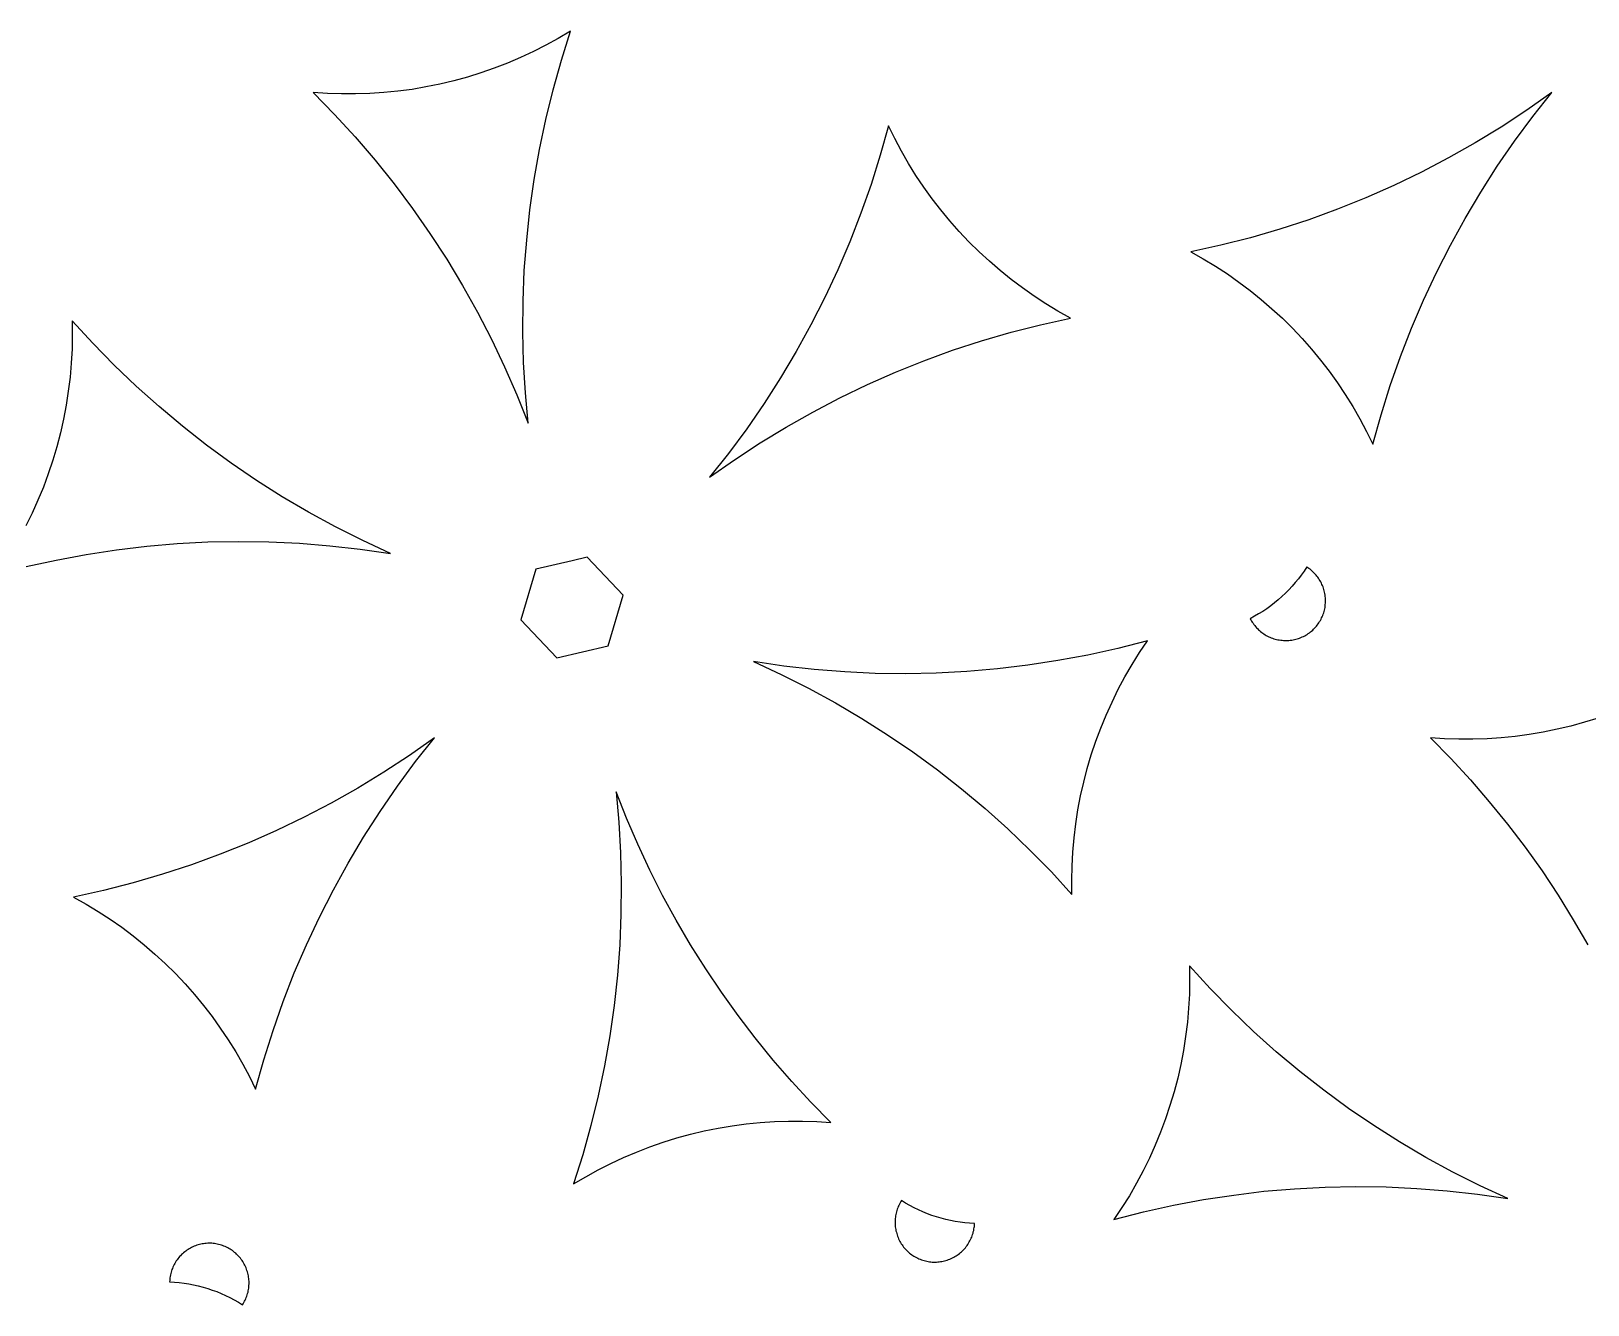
# Model space of a CAD drawing. Header units: millimetres. Extents: x 673 to 1358, y 599 to 1000.
# Drawn here: x 806.5 to 923.8, y 772 to 868 of the extents above; entities that cross this region are included whole.
import ezdxf

# ---------------------------------------------------------------- set-up
doc = ezdxf.new("R2010")
doc.units = ezdxf.units.MM
doc.layers.add('Layer 01', color=12, linetype='Continuous', true_color=0xde0000)

msp = doc.modelspace()

# ---------------------------------------------------------------- linework, layer by layer
at = {"layer": 'Layer 01'}
for p, q in [((847.12, 868), (846.2, 867.46)), ((846.43, 865.81), (847.12, 868)), ((845.27, 866.94), (844.32, 866.46)), ((846.2, 867.46), (845.27, 866.94)), ((843.35, 866.01), (842.37, 865.59)), ((844.32, 866.46), (843.35, 866.01)), ((845.81, 863.59), (846.43, 865.81)), ((839.35, 864.54), (838.32, 864.26)), ((840.36, 864.86), (839.35, 864.54)), ((841.37, 865.21), (840.36, 864.86)), ((842.37, 865.59), (841.37, 865.21)), ((827.73, 863.38), (829.34, 861.73)), ((828.8, 863.31), (827.73, 863.38)), ((829.86, 863.27), (828.8, 863.31)), ((833.06, 863.37), (832, 863.3)), ((834.12, 863.48), (833.06, 863.37)), ((835.18, 863.62), (834.12, 863.48)), ((836.23, 863.8), (835.18, 863.62)), ((837.28, 864.01), (836.23, 863.8)), ((838.32, 864.26), (837.28, 864.01)), ((845.26, 861.35), (845.81, 863.59)), ((921.05, 863.37), (919.17, 862.05)), ((919.63, 861.57), (921.05, 863.37)), ((830.93, 863.27), (829.86, 863.27)), ((832, 863.3), (830.93, 863.27)), ((829.34, 861.73), (830.9, 860.03)), ((844.79, 859.1), (845.26, 861.35)), ((919.17, 862.05), (917.25, 860.78)), ((918.26, 859.71), (919.63, 861.57)), ((830.9, 860.03), (832.4, 858.28)), ((871.08, 860.87), (870.46, 858.65)), ((871.55, 859.91), (871.08, 860.87)), ((872.05, 858.97), (871.55, 859.91)), ((917.25, 860.78), (915.28, 859.58)), ((844.39, 856.83), (844.79, 859.1)), ((870.46, 858.65), (869.77, 856.46)), ((872.59, 858.04), (872.05, 858.97)), ((915.28, 859.58), (913.27, 858.45)), ((916.95, 857.82), (918.26, 859.71)), ((832.4, 858.28), (833.84, 856.49)), ((873.15, 857.14), (872.59, 858.04)), ((913.27, 858.45), (911.23, 857.38)), ((915.71, 855.88), (916.95, 857.82)), ((833.84, 856.49), (835.21, 854.64)), ((844.06, 854.55), (844.39, 856.83)), ((869.77, 856.46), (869, 854.28)), ((873.74, 856.25), (873.15, 857.14)), ((909.16, 856.38), (907.05, 855.45)), ((911.23, 857.38), (909.16, 856.38)), ((874.37, 855.38), (873.74, 856.25)), ((875.02, 854.54), (874.37, 855.38)), ((907.05, 855.45), (904.91, 854.59)), ((914.53, 853.9), (915.71, 855.88)), ((835.21, 854.64), (836.53, 852.75)), ((843.82, 852.26), (844.06, 854.55)), ((869, 854.28), (868.17, 852.14)), ((875.7, 853.72), (875.02, 854.54)), ((904.91, 854.59), (902.75, 853.8)), ((836.53, 852.75), (837.79, 850.82)), ((876.41, 852.92), (875.7, 853.72)), ((877.14, 852.14), (876.41, 852.92)), ((900.56, 853.08), (898.35, 852.44)), ((902.75, 853.8), (900.56, 853.08)), ((913.42, 851.88), (914.53, 853.9)), ((843.64, 849.96), (843.82, 852.26)), ((868.17, 852.14), (867.26, 850.02)), ((877.9, 851.39), (877.14, 852.14)), ((896.12, 851.87), (893.87, 851.37)), ((898.35, 852.44), (896.12, 851.87)), ((912.37, 849.83), (913.42, 851.88)), ((837.79, 850.82), (838.98, 848.85)), ((878.68, 850.67), (877.9, 851.39)), ((879.49, 849.97), (878.68, 850.67)), ((893.87, 851.37), (894.8, 850.85)), ((894.8, 850.85), (895.71, 850.3)), ((843.55, 847.66), (843.64, 849.96)), ((867.26, 850.02), (866.28, 847.93)), ((880.32, 849.3), (879.49, 849.97)), ((881.17, 848.66), (880.32, 849.3)), ((895.71, 850.3), (896.61, 849.71)), ((896.61, 849.71), (897.48, 849.1)), ((911.4, 847.74), (912.37, 849.83)), ((838.98, 848.85), (840.1, 846.84)), ((882.05, 848.05), (881.17, 848.66)), ((897.48, 849.1), (898.33, 848.46)), ((898.33, 848.46), (899.17, 847.79)), ((843.53, 845.36), (843.55, 847.66)), ((866.28, 847.93), (865.24, 845.88)), ((882.94, 847.47), (882.05, 848.05)), ((883.85, 846.91), (882.94, 847.47)), ((884.79, 846.39), (883.85, 846.91)), ((899.17, 847.79), (899.97, 847.09)), ((899.97, 847.09), (900.76, 846.37)), ((910.49, 845.62), (911.4, 847.74)), ((811.12, 844.49), (809.57, 846.19)), ((809.57, 846.19), (809.58, 845.12)), ((840.1, 846.84), (841.16, 844.79)), ((865.24, 845.88), (864.13, 843.86)), ((880.31, 845.32), (882.54, 845.89)), ((882.54, 845.89), (884.79, 846.39)), ((900.76, 846.37), (901.52, 845.62)), ((809.58, 845.12), (809.56, 844.06)), ((841.16, 844.79), (842.15, 842.71)), ((843.58, 843.05), (843.53, 845.36)), ((875.91, 843.96), (878.09, 844.68)), ((878.09, 844.68), (880.31, 845.32)), ((901.52, 845.62), (902.25, 844.84)), ((902.25, 844.84), (902.96, 844.04)), ((909.65, 843.48), (910.49, 845.62)), ((809.56, 844.06), (809.5, 842.99)), ((812.74, 842.85), (811.12, 844.49)), ((864.13, 843.86), (862.95, 841.88)), ((873.74, 843.17), (875.91, 843.96)), ((902.96, 844.04), (903.64, 843.22)), ((908.88, 841.31), (909.65, 843.48)), ((809.5, 842.99), (809.41, 841.93)), ((814.4, 841.25), (812.74, 842.85)), ((842.15, 842.71), (843.07, 840.6)), ((843.72, 840.75), (843.58, 843.05)), ((869.5, 841.38), (871.6, 842.31)), ((871.6, 842.31), (873.74, 843.17)), ((903.64, 843.22), (904.29, 842.38)), ((904.29, 842.38), (904.91, 841.51)), ((809.41, 841.93), (809.28, 840.87)), ((816.12, 839.72), (814.4, 841.25)), ((862.95, 841.88), (861.7, 839.94)), ((867.42, 840.38), (869.5, 841.38)), ((904.91, 841.51), (905.5, 840.62)), ((908.19, 839.11), (908.88, 841.31)), ((809.28, 840.87), (809.12, 839.82)), ((843.07, 840.6), (843.92, 838.46)), ((843.92, 838.46), (843.72, 840.75)), ((861.7, 839.94), (860.4, 838.05)), ((865.38, 839.31), (867.42, 840.38)), ((905.5, 840.62), (906.07, 839.72)), ((808.92, 838.77), (808.68, 837.73)), ((809.12, 839.82), (808.92, 838.77)), ((817.88, 838.24), (816.12, 839.72)), ((863.38, 838.18), (865.38, 839.31)), ((906.07, 839.72), (906.6, 838.79)), ((906.6, 838.79), (907.1, 837.85)), ((907.57, 836.89), (908.19, 839.11)), ((808.68, 837.73), (808.41, 836.69)), ((819.69, 836.82), (817.88, 838.24)), ((860.4, 838.05), (859.03, 836.19)), ((861.41, 836.98), (863.38, 838.18)), ((907.1, 837.85), (907.57, 836.89)), ((808.41, 836.69), (808.11, 835.67)), ((821.55, 835.46), (819.69, 836.82)), ((859.48, 835.71), (861.41, 836.98)), ((808.11, 835.67), (807.77, 834.66)), ((823.46, 834.16), (821.55, 835.46)), ((859.03, 836.19), (857.6, 834.39)), ((857.6, 834.39), (859.48, 835.71)), ((807.77, 834.66), (807.4, 833.66)), ((825.4, 832.93), (823.46, 834.16)), ((807.4, 833.66), (806.99, 832.67)), ((827.39, 831.76), (825.4, 832.93)), ((806.55, 831.7), (806.08, 830.74)), ((806.99, 832.67), (806.55, 831.7)), ((829.41, 830.65), (827.39, 831.76)), ((831.47, 829.62), (829.41, 830.65)), ((815.19, 829.2), (817.49, 829.4)), ((817.49, 829.4), (819.79, 829.52)), ((819.79, 829.52), (822.09, 829.56)), ((822.09, 829.56), (824.39, 829.53)), ((824.39, 829.53), (826.69, 829.43)), ((826.69, 829.43), (828.99, 829.24)), ((833.56, 828.65), (831.47, 829.62)), ((806.11, 827.66), (808.36, 828.16)), ((808.36, 828.16), (810.63, 828.58)), ((810.63, 828.58), (812.9, 828.93)), ((812.9, 828.93), (815.19, 829.2)), ((828.99, 829.24), (831.28, 828.98)), ((831.28, 828.98), (833.56, 828.65)), ((848.37, 828.38), (847.24, 828.11)), ((851.09, 825.5), (848.37, 828.38)), ((844.51, 827.46), (843.38, 823.66)), ((847.24, 828.11), (844.51, 827.46)), ((902.18, 827.03), (901.96, 826.74)), ((902.39, 827.33), (902.18, 827.03)), ((902.59, 827.64), (902.39, 827.33)), ((902.67, 827.58), (902.59, 827.64)), ((902.76, 827.52), (902.67, 827.58)), ((902.84, 827.46), (902.76, 827.52)), ((902.93, 827.39), (902.84, 827.46)), ((903, 827.32), (902.93, 827.39)), ((903.08, 827.25), (903, 827.32)), ((903.16, 827.18), (903.08, 827.25)), ((903.23, 827.1), (903.16, 827.18)), ((903.3, 827.03), (903.23, 827.1)), ((903.36, 826.95), (903.3, 827.03)), ((903.43, 826.86), (903.36, 826.95)), ((901.24, 825.91), (900.99, 825.65)), ((901.49, 826.18), (901.24, 825.91)), ((901.73, 826.46), (901.49, 826.18)), ((901.96, 826.74), (901.73, 826.46)), ((903.49, 826.78), (903.43, 826.86)), ((903.54, 826.69), (903.49, 826.78)), ((903.6, 826.6), (903.54, 826.69)), ((903.65, 826.51), (903.6, 826.6)), ((903.7, 826.42), (903.65, 826.51)), ((903.74, 826.32), (903.7, 826.42)), ((903.78, 826.23), (903.74, 826.32)), ((903.82, 826.13), (903.78, 826.23)), ((903.85, 826.03), (903.82, 826.13)), ((903.89, 825.93), (903.85, 826.03)), ((903.91, 825.83), (903.89, 825.93)), ((903.94, 825.73), (903.91, 825.83)), ((849.96, 821.7), (851.09, 825.5)), ((899.88, 824.71), (899.59, 824.49)), ((900.17, 824.93), (899.88, 824.71)), ((900.45, 825.16), (900.17, 824.93)), ((900.72, 825.4), (900.45, 825.16)), ((900.99, 825.65), (900.72, 825.4)), ((903.96, 825.63), (903.94, 825.73)), ((903.97, 825.52), (903.96, 825.63)), ((903.99, 825.42), (903.97, 825.52)), ((903.97, 824.59), (903.98, 824.69)), ((903.98, 824.69), (903.99, 824.8)), ((904, 825.32), (903.99, 825.42)), ((903.99, 824.8), (904, 824.9)), ((904, 825.21), (904, 825.32)), ((904.01, 825.11), (904, 825.21)), ((904, 824.9), (904.01, 825)), ((904.01, 825), (904.01, 825.11)), ((843.38, 823.66), (846.1, 820.78)), ((898.66, 823.92), (898.34, 823.74)), ((898.34, 823.74), (898.39, 823.65)), ((898.39, 823.65), (898.44, 823.56)), ((898.44, 823.56), (898.49, 823.47)), ((898.49, 823.47), (898.55, 823.39)), ((898.97, 824.1), (898.66, 823.92)), ((899.28, 824.29), (898.97, 824.1)), ((899.59, 824.49), (899.28, 824.29)), ((903.45, 823.35), (903.51, 823.43)), ((903.51, 823.43), (903.56, 823.52)), ((903.56, 823.52), (903.62, 823.61)), ((903.62, 823.61), (903.67, 823.7)), ((903.67, 823.7), (903.71, 823.8)), ((903.71, 823.8), (903.76, 823.89)), ((903.76, 823.89), (903.8, 823.99)), ((903.8, 823.99), (903.83, 824.09)), ((903.83, 824.09), (903.87, 824.18)), ((903.87, 824.18), (903.9, 824.28)), ((903.9, 824.28), (903.92, 824.39)), ((903.92, 824.39), (903.95, 824.49)), ((903.95, 824.49), (903.97, 824.59)), ((898.55, 823.39), (898.61, 823.3)), ((898.61, 823.3), (898.68, 823.22)), ((898.68, 823.22), (898.74, 823.14)), ((898.74, 823.14), (898.81, 823.06)), ((898.81, 823.06), (898.88, 822.99)), ((898.88, 822.99), (898.96, 822.91)), ((898.96, 822.91), (899.03, 822.84)), ((899.03, 822.84), (899.11, 822.77)), ((899.11, 822.77), (899.2, 822.71)), ((899.2, 822.71), (899.28, 822.65)), ((899.28, 822.65), (899.37, 822.59)), ((899.37, 822.59), (899.45, 822.53)), ((899.45, 822.53), (899.54, 822.48)), ((899.54, 822.48), (899.64, 822.43)), ((899.64, 822.43), (899.73, 822.38)), ((899.73, 822.38), (899.82, 822.34)), ((899.82, 822.34), (899.92, 822.3)), ((899.92, 822.3), (900.02, 822.26)), ((900.02, 822.26), (900.12, 822.23)), ((901.96, 822.25), (902.06, 822.28)), ((902.06, 822.28), (902.16, 822.32)), ((902.16, 822.32), (902.26, 822.36)), ((902.26, 822.36), (902.35, 822.41)), ((902.35, 822.41), (902.44, 822.46)), ((902.44, 822.46), (902.53, 822.51)), ((902.53, 822.51), (902.62, 822.56)), ((902.62, 822.56), (902.71, 822.62)), ((902.71, 822.62), (902.79, 822.68)), ((902.79, 822.68), (902.88, 822.75)), ((902.88, 822.75), (902.96, 822.81)), ((902.96, 822.81), (903.04, 822.88)), ((903.04, 822.88), (903.11, 822.95)), ((903.11, 822.95), (903.18, 823.03)), ((903.18, 823.03), (903.25, 823.1)), ((903.25, 823.1), (903.32, 823.18)), ((903.32, 823.18), (903.39, 823.26)), ((903.39, 823.26), (903.45, 823.35)), ((846.1, 820.78), (849.96, 821.7)), ((888.36, 821.5), (886.11, 821)), ((890.59, 822.07), (888.36, 821.5)), ((889.43, 820.28), (889.99, 821.18)), ((889.99, 821.18), (890.59, 822.07)), ((900.12, 822.23), (900.22, 822.2)), ((900.22, 822.2), (900.32, 822.18)), ((900.32, 822.18), (900.42, 822.15)), ((900.42, 822.15), (900.52, 822.14)), ((900.52, 822.14), (900.63, 822.12)), ((900.63, 822.12), (900.73, 822.11)), ((900.73, 822.11), (900.83, 822.1)), ((900.83, 822.1), (900.94, 822.1)), ((900.94, 822.1), (901.04, 822.1)), ((901.04, 822.1), (901.15, 822.1)), ((901.15, 822.1), (901.25, 822.1)), ((901.25, 822.1), (901.35, 822.11)), ((901.35, 822.11), (901.46, 822.13)), ((901.46, 822.13), (901.56, 822.15)), ((901.56, 822.15), (901.66, 822.17)), ((901.66, 822.17), (901.76, 822.19)), ((901.76, 822.19), (901.86, 822.22)), ((901.86, 822.22), (901.96, 822.25)), ((863.19, 820.17), (860.91, 820.51)), ((860.91, 820.51), (863, 819.54)), ((865.48, 819.91), (863.19, 820.17)), ((867.78, 819.73), (865.48, 819.91)), ((879.28, 819.96), (876.99, 819.76)), ((881.57, 820.23), (879.28, 819.96)), ((883.84, 820.58), (881.57, 820.23)), ((886.11, 821), (883.84, 820.58)), ((888.89, 819.36), (889.43, 820.28)), ((863, 819.54), (865.06, 818.5)), ((870.08, 819.62), (867.78, 819.73)), ((872.38, 819.59), (870.08, 819.62)), ((874.68, 819.64), (872.38, 819.59)), ((876.99, 819.76), (874.68, 819.64)), ((888.39, 818.42), (888.89, 819.36)), ((865.06, 818.5), (867.08, 817.4)), ((887.92, 817.46), (888.39, 818.42)), ((867.08, 817.4), (869.07, 816.23)), ((887.07, 815.5), (887.48, 816.48)), ((887.48, 816.48), (887.92, 817.46)), ((869.07, 816.23), (871.01, 815)), ((886.7, 814.5), (887.07, 815.5)), ((921.46, 815.41), (920.42, 815.19)), ((922.5, 815.65), (921.46, 815.41)), ((923.53, 815.94), (922.5, 815.65)), ((924.55, 816.25), (923.53, 815.94)), ((836.87, 814.77), (834.99, 813.44)), ((835.44, 812.97), (836.87, 814.77)), ((871.01, 815), (872.92, 813.7)), ((886.36, 813.49), (886.7, 814.5)), ((912.98, 814.7), (911.91, 814.77)), ((911.91, 814.77), (913.44, 813.21)), ((914.05, 814.66), (912.98, 814.7)), ((915.11, 814.66), (914.05, 814.66)), ((916.18, 814.7), (915.11, 814.66)), ((917.24, 814.77), (916.18, 814.7)), ((918.31, 814.87), (917.24, 814.77)), ((919.36, 815.02), (918.31, 814.87)), ((920.42, 815.19), (919.36, 815.02)), ((834.99, 813.44), (833.06, 812.18)), ((834.08, 811.12), (835.44, 812.97)), ((872.92, 813.7), (874.78, 812.34)), ((886.06, 812.46), (886.36, 813.49)), ((913.44, 813.21), (914.92, 811.61)), ((833.06, 812.18), (831.09, 810.98)), ((874.78, 812.34), (876.59, 810.92)), ((885.79, 811.43), (886.06, 812.46)), ((831.09, 810.98), (829.09, 809.84)), ((832.77, 809.22), (834.08, 811.12)), ((851.34, 808.71), (850.55, 810.7)), ((850.55, 810.7), (850.76, 808.4)), ((876.59, 810.92), (878.36, 809.44)), ((885.55, 810.39), (885.79, 811.43)), ((914.92, 811.61), (916.35, 809.95)), ((829.09, 809.84), (827.05, 808.78)), ((878.36, 809.44), (880.07, 807.9)), ((885.35, 809.34), (885.55, 810.39)), ((916.35, 809.95), (917.73, 808.26)), ((827.05, 808.78), (824.97, 807.78)), ((831.53, 807.29), (832.77, 809.22)), ((850.76, 808.4), (850.89, 806.09)), ((852.18, 806.74), (851.34, 808.71)), ((885.06, 807.23), (885.19, 808.29)), ((885.19, 808.29), (885.35, 809.34)), ((917.73, 808.26), (919.05, 806.52)), ((824.97, 807.78), (822.87, 806.85)), ((830.36, 805.31), (831.53, 807.29)), ((880.07, 807.9), (881.74, 806.31)), ((884.97, 806.16), (885.06, 807.23)), ((820.73, 805.99), (818.57, 805.2)), ((822.87, 806.85), (820.73, 805.99)), ((850.89, 806.09), (850.94, 803.78)), ((853.09, 804.8), (852.18, 806.74)), ((881.74, 806.31), (883.35, 804.66)), ((884.91, 805.1), (884.97, 806.16)), ((919.05, 806.52), (920.32, 804.74)), ((818.57, 805.2), (816.38, 804.48)), ((829.25, 803.3), (830.36, 805.31)), ((854.06, 802.89), (853.09, 804.8)), ((883.35, 804.66), (884.9, 802.97)), ((884.89, 804.03), (884.91, 805.1)), ((920.32, 804.74), (921.53, 802.92)), ((814.17, 803.83), (811.93, 803.26)), ((816.38, 804.48), (814.17, 803.83)), ((850.94, 803.78), (850.92, 801.48)), ((884.9, 802.97), (884.89, 804.03)), ((811.93, 803.26), (809.68, 802.77)), ((809.68, 802.77), (810.62, 802.24)), ((828.2, 801.25), (829.25, 803.3)), ((855.09, 801.02), (854.06, 802.89)), ((921.53, 802.92), (922.68, 801.06)), ((810.62, 802.24), (811.54, 801.69)), ((811.54, 801.69), (812.43, 801.1)), ((827.23, 799.17), (828.2, 801.25)), ((850.92, 801.48), (850.83, 799.17)), ((812.43, 801.1), (813.31, 800.49)), ((813.31, 800.49), (814.17, 799.84)), ((856.17, 799.17), (855.09, 801.02)), ((922.68, 801.06), (923.78, 799.17)), ((814.17, 799.84), (815, 799.17)), ((815, 799.17), (815.81, 798.47)), ((826.31, 797.05), (827.23, 799.17)), ((850.83, 799.17), (850.65, 796.88)), ((857.31, 797.36), (856.17, 799.17)), ((815.81, 798.47), (816.59, 797.75)), ((816.59, 797.75), (817.35, 797)), ((817.35, 797), (818.08, 796.23)), ((825.47, 794.89), (826.31, 797.05)), ((850.65, 796.88), (850.4, 794.59)), ((858.5, 795.59), (857.31, 797.36)), ((895.31, 795.89), (893.75, 797.59)), ((893.75, 797.59), (893.77, 796.52)), ((893.77, 796.52), (893.75, 795.45)), ((818.08, 796.23), (818.78, 795.43)), ((818.78, 795.43), (819.46, 794.61)), ((859.74, 793.85), (858.5, 795.59)), ((893.75, 795.45), (893.69, 794.39)), ((896.92, 794.24), (895.31, 795.89)), ((819.46, 794.61), (820.11, 793.76)), ((824.71, 792.72), (825.47, 794.89)), ((850.4, 794.59), (850.08, 792.31)), ((893.69, 794.39), (893.6, 793.33)), ((898.58, 792.65), (896.92, 794.24)), ((820.11, 793.76), (820.73, 792.9)), ((861.04, 792.15), (859.74, 793.85)), ((893.6, 793.33), (893.47, 792.27)), ((820.73, 792.9), (821.32, 792.01)), ((821.32, 792.01), (821.89, 791.11)), ((824.01, 790.51), (824.71, 792.72)), ((850.08, 792.31), (849.68, 790.05)), ((862.39, 790.49), (861.04, 792.15)), ((893.47, 792.27), (893.3, 791.21)), ((900.3, 791.11), (898.58, 792.65)), ((821.89, 791.11), (822.42, 790.18)), ((893.3, 791.21), (893.1, 790.16)), ((902.07, 789.63), (900.3, 791.11)), ((822.42, 790.18), (822.92, 789.24)), ((823.39, 788.29), (824.01, 790.51)), ((849.68, 790.05), (849.21, 787.79)), ((863.79, 788.88), (862.39, 790.49)), ((893.1, 790.16), (892.87, 789.12)), ((903.88, 788.21), (902.07, 789.63)), ((822.92, 789.24), (823.39, 788.29)), ((865.24, 787.31), (863.79, 788.88)), ((892.87, 789.12), (892.6, 788.09)), ((849.21, 787.79), (848.66, 785.56)), ((866.74, 785.78), (865.24, 787.31)), ((892.29, 787.07), (891.95, 786.05)), ((892.6, 788.09), (892.29, 787.07)), ((905.74, 786.85), (903.88, 788.21)), ((862.48, 785.86), (863.54, 785.89)), ((863.54, 785.89), (864.61, 785.89)), ((891.95, 786.05), (891.58, 785.05)), ((907.64, 785.56), (905.74, 786.85)), ((848.66, 785.56), (848.04, 783.35)), ((855.13, 784.62), (856.15, 784.9)), ((856.15, 784.9), (857.19, 785.15)), ((857.19, 785.15), (858.24, 785.36)), ((858.24, 785.36), (859.29, 785.54)), ((859.29, 785.54), (860.35, 785.68)), ((860.35, 785.68), (861.41, 785.79)), ((861.41, 785.79), (862.48, 785.86)), ((864.61, 785.89), (865.68, 785.85)), ((865.68, 785.85), (866.74, 785.78)), ((891.58, 785.05), (891.17, 784.07)), ((909.59, 784.32), (907.64, 785.56)), ((851.12, 783.15), (852.1, 783.56)), ((852.1, 783.56), (853.1, 783.95)), ((853.1, 783.95), (854.11, 784.3)), ((854.11, 784.3), (855.13, 784.62)), ((891.17, 784.07), (890.74, 783.1)), ((911.57, 783.15), (909.59, 784.32)), ((848.04, 783.35), (847.35, 781.15)), ((849.2, 782.21), (850.15, 782.7)), ((850.15, 782.7), (851.12, 783.15)), ((890.74, 783.1), (890.26, 782.14)), ((913.59, 782.05), (911.57, 783.15)), ((847.35, 781.15), (848.27, 781.7)), ((848.27, 781.7), (849.2, 782.21)), ((890.26, 782.14), (889.76, 781.2)), ((915.65, 781.01), (913.59, 782.05)), ((889.23, 780.27), (888.66, 779.37)), ((889.76, 781.2), (889.23, 780.27)), ((894.81, 779.97), (897.09, 780.32)), ((897.09, 780.32), (899.37, 780.6)), ((899.37, 780.6), (901.67, 780.79)), ((901.67, 780.79), (903.97, 780.91)), ((903.97, 780.91), (906.27, 780.96)), ((906.27, 780.96), (908.58, 780.93)), ((908.58, 780.93), (910.88, 780.82)), ((910.88, 780.82), (913.17, 780.64)), ((913.17, 780.64), (915.46, 780.38)), ((915.46, 780.38), (917.74, 780.05)), ((917.74, 780.05), (915.65, 781.01)), ((871.65, 778.95), (871.63, 778.85)), ((871.68, 779.05), (871.65, 778.95)), ((871.71, 779.15), (871.68, 779.05)), ((871.74, 779.25), (871.71, 779.15)), ((871.78, 779.35), (871.74, 779.25)), ((871.82, 779.45), (871.78, 779.35)), ((871.86, 779.54), (871.82, 779.45)), ((871.91, 779.64), (871.86, 779.54)), ((871.96, 779.73), (871.91, 779.64)), ((872.01, 779.82), (871.96, 779.73)), ((872.06, 779.91), (872.01, 779.82)), ((872.37, 779.71), (872.06, 779.91)), ((872.69, 779.53), (872.37, 779.71)), ((873.01, 779.36), (872.69, 779.53)), ((873.34, 779.2), (873.01, 779.36)), ((873.67, 779.05), (873.34, 779.2)), ((874.01, 778.91), (873.67, 779.05)), ((874.35, 778.78), (874.01, 778.91)), ((888.66, 779.37), (888.07, 778.48)), ((888.07, 778.48), (890.3, 779.05)), ((890.3, 779.05), (892.55, 779.55)), ((892.55, 779.55), (894.81, 779.97)), ((871.58, 778.44), (871.57, 778.33)), ((871.57, 778.33), (871.57, 778.23)), ((871.57, 778.23), (871.58, 778.12)), ((871.59, 778.54), (871.58, 778.44)), ((871.58, 778.12), (871.58, 778.02)), ((871.58, 778.02), (871.59, 777.92)), ((871.6, 778.64), (871.59, 778.54)), ((871.59, 777.92), (871.61, 777.81)), ((871.61, 778.75), (871.6, 778.64)), ((871.63, 778.85), (871.61, 778.75)), ((871.61, 777.81), (871.62, 777.71)), ((871.62, 777.71), (871.64, 777.61)), ((874.7, 778.67), (874.35, 778.78)), ((875.04, 778.57), (874.7, 778.67)), ((875.4, 778.47), (875.04, 778.57)), ((875.75, 778.39), (875.4, 778.47)), ((876.11, 778.32), (875.75, 778.39)), ((876.47, 778.27), (876.11, 778.32)), ((876.83, 778.22), (876.47, 778.27)), ((877.19, 778.19), (876.83, 778.22)), ((877.56, 778.17), (877.19, 778.19)), ((877.5, 777.65), (877.52, 777.76)), ((877.52, 777.76), (877.53, 777.86)), ((877.53, 777.86), (877.55, 777.96)), ((877.55, 778.07), (877.56, 778.17)), ((877.55, 777.96), (877.55, 778.07)), ((818.96, 776.53), (818.86, 776.49)), ((819.06, 776.56), (818.96, 776.53)), ((819.16, 776.59), (819.06, 776.56)), ((819.26, 776.61), (819.16, 776.59)), ((819.36, 776.63), (819.26, 776.61)), ((819.47, 776.65), (819.36, 776.63)), ((819.57, 776.66), (819.47, 776.65)), ((819.67, 776.67), (819.57, 776.66)), ((819.78, 776.68), (819.67, 776.67)), ((819.88, 776.68), (819.78, 776.68)), ((819.99, 776.68), (819.88, 776.68)), ((820.09, 776.68), (819.99, 776.68)), ((820.19, 776.67), (820.09, 776.68)), ((820.3, 776.66), (820.19, 776.67)), ((820.4, 776.64), (820.3, 776.66)), ((820.5, 776.62), (820.4, 776.64)), ((820.6, 776.6), (820.5, 776.62)), ((820.71, 776.57), (820.6, 776.6)), ((820.81, 776.54), (820.71, 776.57)), ((820.9, 776.51), (820.81, 776.54)), ((821, 776.47), (820.9, 776.51)), ((871.64, 777.61), (871.67, 777.51)), ((871.67, 777.51), (871.7, 777.41)), ((871.7, 777.41), (871.73, 777.31)), ((871.73, 777.31), (871.76, 777.21)), ((871.76, 777.21), (871.8, 777.11)), ((871.8, 777.11), (871.84, 777.02)), ((871.84, 777.02), (871.89, 776.92)), ((871.89, 776.92), (871.94, 776.83)), ((871.94, 776.83), (871.99, 776.74)), ((871.99, 776.74), (872.04, 776.65)), ((872.04, 776.65), (872.1, 776.56)), ((872.1, 776.56), (872.16, 776.48)), ((876.94, 776.43), (877, 776.52)), ((877, 776.52), (877.06, 776.6)), ((877.06, 776.6), (877.11, 776.69)), ((877.11, 776.69), (877.17, 776.78)), ((877.17, 776.78), (877.22, 776.87)), ((877.22, 776.87), (877.26, 776.96)), ((877.26, 776.96), (877.31, 777.06)), ((877.31, 777.06), (877.35, 777.15)), ((877.35, 777.15), (877.39, 777.25)), ((877.39, 777.25), (877.42, 777.35)), ((877.42, 777.35), (877.45, 777.45)), ((877.45, 777.45), (877.47, 777.55)), ((877.47, 777.55), (877.5, 777.65)), ((817.41, 775.35), (817.36, 775.26)), ((817.47, 775.43), (817.41, 775.35)), ((817.53, 775.52), (817.47, 775.43)), ((817.6, 775.6), (817.53, 775.52)), ((817.67, 775.68), (817.6, 775.6)), ((817.74, 775.75), (817.67, 775.68)), ((817.81, 775.83), (817.74, 775.75)), ((817.89, 775.9), (817.81, 775.83)), ((817.97, 775.97), (817.89, 775.9)), ((818.05, 776.04), (817.97, 775.97)), ((818.13, 776.1), (818.05, 776.04)), ((818.21, 776.16), (818.13, 776.1)), ((818.3, 776.22), (818.21, 776.16)), ((818.39, 776.27), (818.3, 776.22)), ((818.48, 776.32), (818.39, 776.27)), ((818.57, 776.37), (818.48, 776.32)), ((818.67, 776.41), (818.57, 776.37)), ((818.76, 776.46), (818.67, 776.41)), ((818.86, 776.49), (818.76, 776.46)), ((821.1, 776.43), (821, 776.47)), ((821.19, 776.39), (821.1, 776.43)), ((821.29, 776.34), (821.19, 776.39)), ((821.38, 776.29), (821.29, 776.34)), ((821.47, 776.24), (821.38, 776.29)), ((821.56, 776.19), (821.47, 776.24)), ((821.64, 776.13), (821.56, 776.19)), ((821.73, 776.06), (821.64, 776.13)), ((821.81, 776), (821.73, 776.06)), ((821.89, 775.93), (821.81, 776)), ((821.96, 775.86), (821.89, 775.93)), ((822.04, 775.79), (821.96, 775.86)), ((822.11, 775.71), (822.04, 775.79)), ((822.18, 775.63), (822.11, 775.71)), ((822.25, 775.55), (822.18, 775.63)), ((822.31, 775.47), (822.25, 775.55)), ((822.37, 775.39), (822.31, 775.47)), ((822.43, 775.3), (822.37, 775.39)), ((872.16, 776.48), (872.22, 776.4)), ((872.22, 776.4), (872.29, 776.31)), ((872.29, 776.31), (872.36, 776.24)), ((872.36, 776.24), (872.43, 776.16)), ((872.43, 776.16), (872.51, 776.09)), ((872.51, 776.09), (872.58, 776.02)), ((872.58, 776.02), (872.66, 775.95)), ((872.66, 775.95), (872.74, 775.88)), ((872.74, 775.88), (872.83, 775.82)), ((872.83, 775.82), (872.91, 775.76)), ((872.91, 775.76), (873, 775.71)), ((873, 775.71), (873.09, 775.65)), ((873.09, 775.65), (873.18, 775.61)), ((873.18, 775.61), (873.28, 775.56)), ((873.28, 775.56), (873.37, 775.52)), ((873.37, 775.52), (873.47, 775.48)), ((873.47, 775.48), (873.57, 775.44)), ((873.57, 775.44), (873.67, 775.41)), ((873.67, 775.41), (873.77, 775.38)), ((873.77, 775.38), (873.87, 775.35)), ((873.87, 775.35), (873.97, 775.33)), ((875.11, 775.32), (875.21, 775.34)), ((875.21, 775.34), (875.31, 775.36)), ((875.31, 775.36), (875.41, 775.39)), ((875.41, 775.39), (875.51, 775.42)), ((875.51, 775.42), (875.61, 775.45)), ((875.61, 775.45), (875.71, 775.49)), ((875.71, 775.49), (875.8, 775.53)), ((875.8, 775.53), (875.9, 775.58)), ((875.9, 775.58), (875.99, 775.63)), ((875.99, 775.63), (876.08, 775.68)), ((876.08, 775.68), (876.17, 775.73)), ((876.17, 775.73), (876.26, 775.79)), ((876.26, 775.79), (876.34, 775.85)), ((876.34, 775.85), (876.42, 775.91)), ((876.42, 775.91), (876.51, 775.98)), ((876.51, 775.98), (876.58, 776.05)), ((876.58, 776.05), (876.66, 776.12)), ((876.66, 776.12), (876.73, 776.19)), ((876.73, 776.19), (876.8, 776.27)), ((876.8, 776.27), (876.87, 776.35)), ((876.87, 776.35), (876.94, 776.43)), ((816.95, 774.19), (816.94, 774.09)), ((816.97, 774.3), (816.95, 774.19)), ((817, 774.4), (816.97, 774.3)), ((817.02, 774.5), (817, 774.4)), ((817.05, 774.6), (817.02, 774.5)), ((817.09, 774.7), (817.05, 774.6)), ((817.12, 774.79), (817.09, 774.7)), ((817.16, 774.89), (817.12, 774.79)), ((817.21, 774.99), (817.16, 774.89)), ((817.25, 775.08), (817.21, 774.99)), ((817.3, 775.17), (817.25, 775.08)), ((817.36, 775.26), (817.3, 775.17)), ((822.48, 775.21), (822.43, 775.3)), ((822.53, 775.12), (822.48, 775.21)), ((822.58, 775.03), (822.53, 775.12)), ((822.63, 774.93), (822.58, 775.03)), ((822.67, 774.84), (822.63, 774.93)), ((822.71, 774.74), (822.67, 774.84)), ((822.74, 774.64), (822.71, 774.74)), ((822.77, 774.54), (822.74, 774.64)), ((822.8, 774.44), (822.77, 774.54)), ((822.83, 774.34), (822.8, 774.44)), ((822.85, 774.24), (822.83, 774.34)), ((822.86, 774.14), (822.85, 774.24)), ((873.97, 775.33), (874.07, 775.31)), ((874.07, 775.31), (874.17, 775.29)), ((874.17, 775.29), (874.28, 775.28)), ((874.28, 775.28), (874.38, 775.27)), ((874.38, 775.27), (874.49, 775.27)), ((874.49, 775.27), (874.59, 775.27)), ((874.59, 775.27), (874.69, 775.27)), ((874.69, 775.27), (874.8, 775.28)), ((874.8, 775.28), (874.9, 775.29)), ((874.9, 775.29), (875.01, 775.3)), ((875.01, 775.3), (875.11, 775.32)), ((816.92, 773.88), (816.91, 773.78)), ((816.91, 773.78), (817.28, 773.76)), ((816.93, 773.99), (816.92, 773.88)), ((816.94, 774.09), (816.93, 773.99)), ((817.28, 773.76), (817.64, 773.73)), ((817.64, 773.73), (818, 773.68)), ((818, 773.68), (818.36, 773.62)), ((818.36, 773.62), (818.72, 773.56)), ((818.72, 773.56), (819.07, 773.48)), ((819.07, 773.48), (819.43, 773.38)), ((819.43, 773.38), (819.78, 773.28)), ((819.78, 773.28), (820.12, 773.16)), ((820.12, 773.16), (820.46, 773.04)), ((820.46, 773.04), (820.8, 772.9)), ((822.79, 772.9), (822.82, 773)), ((822.82, 773), (822.84, 773.1)), ((822.84, 773.1), (822.86, 773.2)), ((822.88, 774.03), (822.86, 774.14)), ((822.86, 773.2), (822.87, 773.3)), ((822.87, 773.3), (822.89, 773.41)), ((822.89, 773.93), (822.88, 774.03)), ((822.9, 773.82), (822.89, 773.93)), ((822.89, 773.51), (822.9, 773.62)), ((822.89, 773.41), (822.89, 773.51)), ((822.9, 773.72), (822.9, 773.82)), ((822.9, 773.62), (822.9, 773.72)), ((820.8, 772.9), (821.13, 772.75)), ((821.13, 772.75), (821.46, 772.59)), ((821.46, 772.59), (821.78, 772.42)), ((821.78, 772.42), (822.1, 772.24)), ((822.1, 772.24), (822.41, 772.04)), ((822.41, 772.04), (822.46, 772.13)), ((822.46, 772.13), (822.51, 772.22)), ((822.51, 772.22), (822.56, 772.31)), ((822.56, 772.31), (822.61, 772.41)), ((822.61, 772.41), (822.65, 772.5)), ((822.65, 772.5), (822.69, 772.6)), ((822.69, 772.6), (822.73, 772.7)), ((822.73, 772.7), (822.76, 772.8)), ((822.76, 772.8), (822.79, 772.9))]:
    msp.add_line(p, q, dxfattribs=at)

doc.saveas('drawing.dxf')
